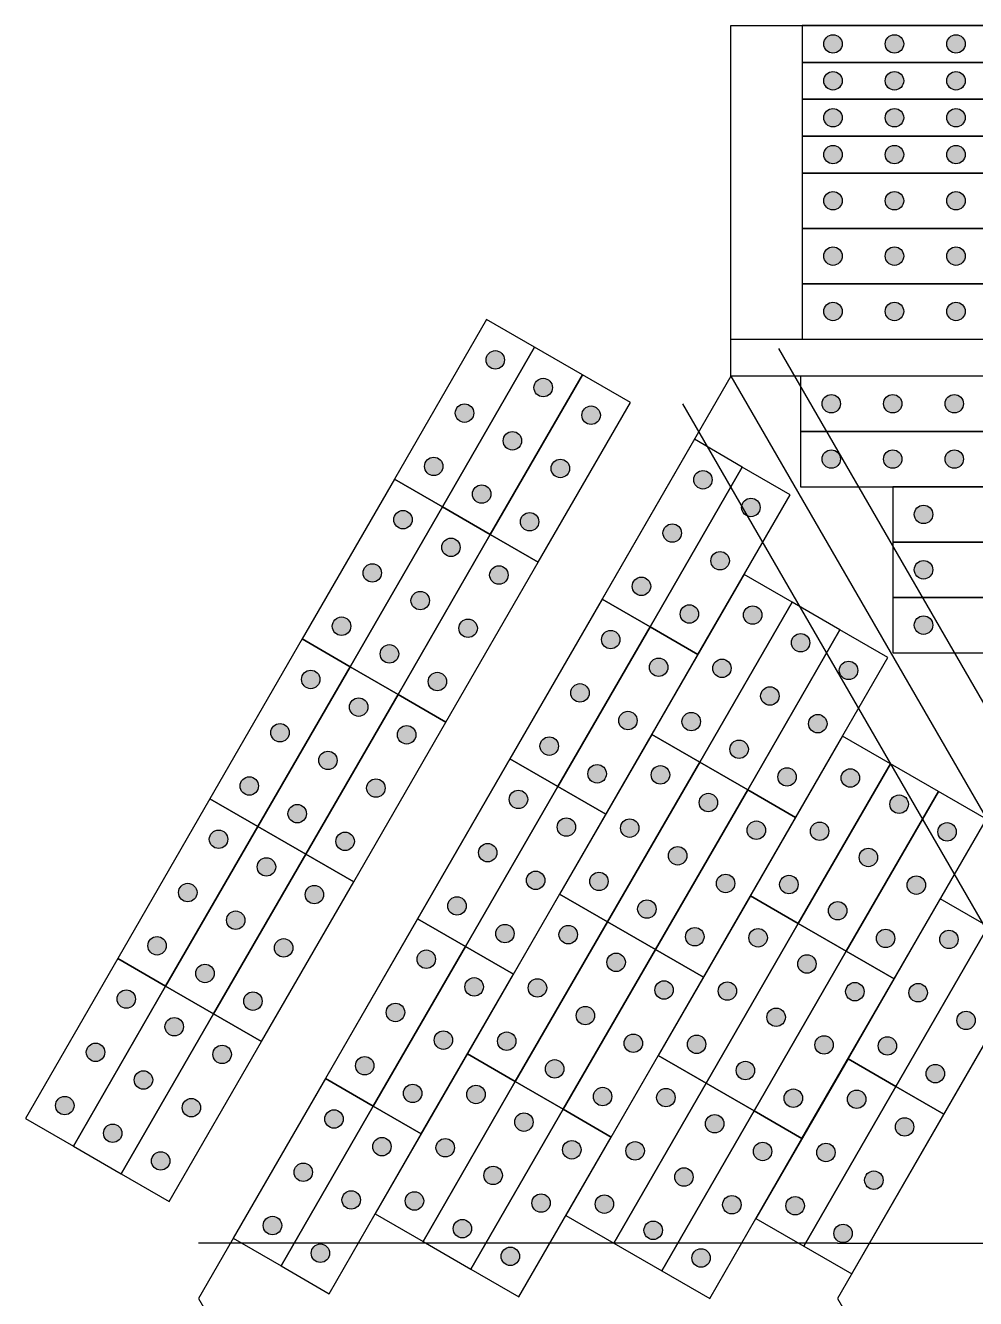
# Model space of a CAD drawing. Header units: millimetres. Extents: x 1388 to 8110, y -1425 to 5021.
# Drawn here: x 2381.3 to 2638.8, y -620.1 to -275.2 of the extents above; entities that cross this region are included whole.
import ezdxf

# ---------------------------------------------------------------- set-up
doc = ezdxf.new("R2010")
doc.units = ezdxf.units.MM

msp = doc.modelspace()

# ---------------------------------------------------------------- hatches: boundary and pattern name
at = {"true_color": 0xf1eb1f}
h = msp.add_hatch(color=2, dxfattribs=at)
h.dxf.hatch_style = 1
h.paths.add_polyline_path([(2597.65, -280.169, 1), (2602.65, -280.169, 1)])
h = msp.add_hatch(color=2, dxfattribs=at)
h.dxf.hatch_style = 1
h.paths.add_polyline_path([(2614.316, -280.169, 1), (2619.316, -280.169, 1)])
h = msp.add_hatch(color=2, dxfattribs=at)
h.dxf.hatch_style = 1
h.paths.add_polyline_path([(2630.983, -280.169, 1), (2635.983, -280.169, 1)])
h = msp.add_hatch(color=2, dxfattribs=at)
h.dxf.hatch_style = 1
h.paths.add_polyline_path([(2597.65, -290.169, 1), (2602.65, -290.169, 1)])
h = msp.add_hatch(color=2, dxfattribs=at)
h.dxf.hatch_style = 1
h.paths.add_polyline_path([(2614.316, -290.169, 1), (2619.316, -290.169, 1)])
h = msp.add_hatch(color=2, dxfattribs=at)
h.dxf.hatch_style = 1
h.paths.add_polyline_path([(2630.983, -290.169, 1), (2635.983, -290.169, 1)])
h = msp.add_hatch(color=2, dxfattribs=at)
h.dxf.hatch_style = 1
h.paths.add_polyline_path([(2597.65, -300.169, 1), (2602.65, -300.169, 1)])
h = msp.add_hatch(color=2, dxfattribs=at)
h.dxf.hatch_style = 1
h.paths.add_polyline_path([(2614.316, -300.169, 1), (2619.316, -300.169, 1)])
h = msp.add_hatch(color=2, dxfattribs=at)
h.dxf.hatch_style = 1
h.paths.add_polyline_path([(2630.983, -300.169, 1), (2635.983, -300.169, 1)])
h = msp.add_hatch(color=2, dxfattribs=at)
h.dxf.hatch_style = 1
h.paths.add_polyline_path([(2597.65, -310.169, 1), (2602.65, -310.169, 1)])
h = msp.add_hatch(color=2, dxfattribs=at)
h.dxf.hatch_style = 1
h.paths.add_polyline_path([(2614.316, -310.169, 1), (2619.316, -310.169, 1)])
h = msp.add_hatch(color=2, dxfattribs=at)
h.dxf.hatch_style = 1
h.paths.add_polyline_path([(2630.983, -310.169, 1), (2635.983, -310.169, 1)])
h = msp.add_hatch(color=2, dxfattribs=at)
h.dxf.hatch_style = 1
h.paths.add_polyline_path([(2597.65, -322.669, 1), (2602.65, -322.669, 1)])
h = msp.add_hatch(color=2, dxfattribs=at)
h.dxf.hatch_style = 1
h.paths.add_polyline_path([(2614.316, -322.669, 1), (2619.316, -322.669, 1)])
h = msp.add_hatch(color=2, dxfattribs=at)
h.dxf.hatch_style = 1
h.paths.add_polyline_path([(2630.983, -322.669, 1), (2635.983, -322.669, 1)])
h = msp.add_hatch(color=2, dxfattribs=at)
h.dxf.hatch_style = 1
h.paths.add_polyline_path([(2597.65, -337.669, 1), (2602.65, -337.669, 1)])
h = msp.add_hatch(color=2, dxfattribs=at)
h.dxf.hatch_style = 1
h.paths.add_polyline_path([(2614.316, -337.669, 1), (2619.316, -337.669, 1)])
h = msp.add_hatch(color=2, dxfattribs=at)
h.dxf.hatch_style = 1
h.paths.add_polyline_path([(2630.983, -337.669, 1), (2635.983, -337.669, 1)])
h = msp.add_hatch(color=2, dxfattribs=at)
h.dxf.hatch_style = 1
h.paths.add_polyline_path([(2597.65, -352.669, 1), (2602.65, -352.669, 1)])
h = msp.add_hatch(color=2, dxfattribs=at)
h.dxf.hatch_style = 1
h.paths.add_polyline_path([(2614.316, -352.669, 1), (2619.316, -352.669, 1)])
h = msp.add_hatch(color=2, dxfattribs=at)
h.dxf.hatch_style = 1
h.paths.add_polyline_path([(2630.983, -352.669, 1), (2635.983, -352.669, 1)])
h = msp.add_hatch(color=2, dxfattribs=at)
h.dxf.hatch_style = 1
h.paths.add_polyline_path([(2511.114, -365.786, 1), (2506.114, -365.786, 1)])
h = msp.add_hatch(color=2, dxfattribs=at)
h.dxf.hatch_style = 1
h.paths.add_polyline_path([(2524.104, -373.286, 1), (2519.104, -373.286, 1)])
h = msp.add_hatch(color=2, dxfattribs=at)
h.dxf.hatch_style = 1
h.paths.add_polyline_path([(2602.184, -377.669, 1), (2597.184, -377.669, 1)])
h = msp.add_hatch(color=2, dxfattribs=at)
h.dxf.hatch_style = 1
h.paths.add_polyline_path([(2618.85, -377.669, 1), (2613.85, -377.669, 1)])
h = msp.add_hatch(color=2, dxfattribs=at)
h.dxf.hatch_style = 1
h.paths.add_polyline_path([(2635.517, -377.669, 1), (2630.517, -377.669, 1)])
h = msp.add_hatch(color=2, dxfattribs=at)
h.dxf.hatch_style = 1
h.paths.add_polyline_path([(2502.78, -380.22, 1), (2497.78, -380.22, 1)])
h = msp.add_hatch(color=2, dxfattribs=at)
h.dxf.hatch_style = 1
h.paths.add_polyline_path([(2537.095, -380.786, 1), (2532.095, -380.786, 1)])
h = msp.add_hatch(color=2, dxfattribs=at)
h.dxf.hatch_style = 1
h.paths.add_polyline_path([(2515.771, -387.72, 1), (2510.771, -387.72, 1)])
h = msp.add_hatch(color=2, dxfattribs=at)
h.dxf.hatch_style = 1
h.paths.add_polyline_path([(2494.447, -394.654, 1), (2489.447, -394.654, 1)])
h = msp.add_hatch(color=2, dxfattribs=at)
h.dxf.hatch_style = 1
h.paths.add_polyline_path([(2528.761, -395.22, 1), (2523.761, -395.22, 1)])
h = msp.add_hatch(color=2, dxfattribs=at)
h.dxf.hatch_style = 1
h.paths.add_polyline_path([(2602.184, -392.669, 1), (2597.184, -392.669, 1)])
h = msp.add_hatch(color=2, dxfattribs=at)
h.dxf.hatch_style = 1
h.paths.add_polyline_path([(2618.85, -392.669, 1), (2613.85, -392.669, 1)])
h = msp.add_hatch(color=2, dxfattribs=at)
h.dxf.hatch_style = 1
h.paths.add_polyline_path([(2635.517, -392.669, 1), (2630.517, -392.669, 1)])
h = msp.add_hatch(color=2, dxfattribs=at)
h.dxf.hatch_style = 1
h.paths.add_polyline_path([(2567.405, -398.286, 1), (2562.405, -398.286, 1)])
h = msp.add_hatch(color=2, dxfattribs=at)
h.dxf.hatch_style = 1
h.paths.add_polyline_path([(2507.437, -402.154, 1), (2502.437, -402.154, 1)])
h = msp.add_hatch(color=2, dxfattribs=at)
h.dxf.hatch_style = 1
h.paths.add_polyline_path([(2580.396, -405.786, 1), (2575.396, -405.786, 1)])
h = msp.add_hatch(color=2, dxfattribs=at)
h.dxf.hatch_style = 1
h.paths.add_polyline_path([(2486.114, -409.088, 1), (2481.114, -409.088, 1)])
h = msp.add_hatch(color=2, dxfattribs=at)
h.dxf.hatch_style = 1
h.paths.add_polyline_path([(2627.184, -407.669, 1), (2622.184, -407.669, 1)])
h = msp.add_hatch(color=2, dxfattribs=at)
h.dxf.hatch_style = 1
h.paths.add_polyline_path([(2520.428, -409.654, 1), (2515.428, -409.654, 1)])
h = msp.add_hatch(color=2, dxfattribs=at)
h.dxf.hatch_style = 1
h.paths.add_polyline_path([(2559.072, -412.72, 1), (2554.072, -412.72, 1)])
h = msp.add_hatch(color=2, dxfattribs=at)
h.dxf.hatch_style = 1
h.paths.add_polyline_path([(2499.104, -416.588, 1), (2494.104, -416.588, 1)])
h = msp.add_hatch(color=2, dxfattribs=at)
h.dxf.hatch_style = 1
h.paths.add_polyline_path([(2572.062, -420.22, 1), (2567.062, -420.22, 1)])
h = msp.add_hatch(color=2, dxfattribs=at)
h.dxf.hatch_style = 1
h.paths.add_polyline_path([(2627.184, -422.669, 1), (2622.184, -422.669, 1)])
h = msp.add_hatch(color=2, dxfattribs=at)
h.dxf.hatch_style = 1
h.paths.add_polyline_path([(2477.78, -423.521, 1), (2472.78, -423.521, 1)])
h = msp.add_hatch(color=2, dxfattribs=at)
h.dxf.hatch_style = 1
h.paths.add_polyline_path([(2512.095, -424.088, 1), (2507.095, -424.088, 1)])
h = msp.add_hatch(color=2, dxfattribs=at)
h.dxf.hatch_style = 1
h.paths.add_polyline_path([(2550.739, -427.154, 1), (2545.739, -427.154, 1)])
h = msp.add_hatch(color=2, dxfattribs=at)
h.dxf.hatch_style = 1
h.paths.add_polyline_path([(2490.771, -431.021, 1), (2485.771, -431.021, 1)])
h = msp.add_hatch(color=2, dxfattribs=at)
h.dxf.hatch_style = 1
h.paths.add_polyline_path([(2563.729, -434.654, 1), (2558.729, -434.654, 1)])
h = msp.add_hatch(color=2, dxfattribs=at)
h.dxf.hatch_style = 1
h.paths.add_polyline_path([(2580.886, -434.937, 1), (2575.886, -434.937, 1)])
h = msp.add_hatch(color=2, dxfattribs=at)
h.dxf.hatch_style = 1
h.paths.add_polyline_path([(2469.447, -437.955, 1), (2464.447, -437.955, 1)])
h = msp.add_hatch(color=2, dxfattribs=at)
h.dxf.hatch_style = 1
h.paths.add_polyline_path([(2503.761, -438.521, 1), (2498.761, -438.521, 1)])
h = msp.add_hatch(color=2, dxfattribs=at)
h.dxf.hatch_style = 1
h.paths.add_polyline_path([(2627.184, -437.669, 1), (2622.184, -437.669, 1)])
h = msp.add_hatch(color=2, dxfattribs=at)
h.dxf.hatch_style = 1
h.paths.add_polyline_path([(2542.405, -441.588, 1), (2537.405, -441.588, 1)])
h = msp.add_hatch(color=2, dxfattribs=at)
h.dxf.hatch_style = 1
h.paths.add_polyline_path([(2593.877, -442.437, 1), (2588.877, -442.437, 1)])
h = msp.add_hatch(color=2, dxfattribs=at)
h.dxf.hatch_style = 1
h.paths.add_polyline_path([(2482.437, -445.455, 1), (2477.437, -445.455, 1)])
h = msp.add_hatch(color=2, dxfattribs=at)
h.dxf.hatch_style = 1
h.paths.add_polyline_path([(2555.396, -449.088, 1), (2550.396, -449.088, 1)])
h = msp.add_hatch(color=2, dxfattribs=at)
h.dxf.hatch_style = 1
h.paths.add_polyline_path([(2572.553, -449.371, 1), (2567.553, -449.371, 1)])
h = msp.add_hatch(color=2, dxfattribs=at)
h.dxf.hatch_style = 1
h.paths.add_polyline_path([(2606.867, -449.937, 1), (2601.867, -449.937, 1)])
h = msp.add_hatch(color=2, dxfattribs=at)
h.dxf.hatch_style = 1
h.paths.add_polyline_path([(2461.114, -452.389, 1), (2456.114, -452.389, 1)])
h = msp.add_hatch(color=2, dxfattribs=at)
h.dxf.hatch_style = 1
h.paths.add_polyline_path([(2495.428, -452.955, 1), (2490.428, -452.955, 1)])
h = msp.add_hatch(color=2, dxfattribs=at)
h.dxf.hatch_style = 1
h.paths.add_polyline_path([(2534.072, -456.021, 1), (2529.072, -456.021, 1)])
h = msp.add_hatch(color=2, dxfattribs=at)
h.dxf.hatch_style = 1
h.paths.add_polyline_path([(2585.543, -456.871, 1), (2580.543, -456.871, 1)])
h = msp.add_hatch(color=2, dxfattribs=at)
h.dxf.hatch_style = 1
h.paths.add_polyline_path([(2474.104, -459.889, 1), (2469.104, -459.889, 1)])
h = msp.add_hatch(color=2, dxfattribs=at)
h.dxf.hatch_style = 1
h.paths.add_polyline_path([(2547.062, -463.521, 1), (2542.062, -463.521, 1)])
h = msp.add_hatch(color=2, dxfattribs=at)
h.dxf.hatch_style = 1
h.paths.add_polyline_path([(2564.22, -463.804, 1), (2559.22, -463.804, 1)])
h = msp.add_hatch(color=2, dxfattribs=at)
h.dxf.hatch_style = 1
h.paths.add_polyline_path([(2598.534, -464.371, 1), (2593.534, -464.371, 1)])
h = msp.add_hatch(color=2, dxfattribs=at)
h.dxf.hatch_style = 1
h.paths.add_polyline_path([(2452.78, -466.823, 1), (2447.78, -466.823, 1)])
h = msp.add_hatch(color=2, dxfattribs=at)
h.dxf.hatch_style = 1
h.paths.add_polyline_path([(2487.095, -467.389, 1), (2482.095, -467.389, 1)])
h = msp.add_hatch(color=2, dxfattribs=at)
h.dxf.hatch_style = 1
h.paths.add_polyline_path([(2525.739, -470.455, 1), (2520.739, -470.455, 1)])
h = msp.add_hatch(color=2, dxfattribs=at)
h.dxf.hatch_style = 1
h.paths.add_polyline_path([(2577.21, -471.304, 1), (2572.21, -471.304, 1)])
h = msp.add_hatch(color=2, dxfattribs=at)
h.dxf.hatch_style = 1
h.paths.add_polyline_path([(2465.771, -474.323, 1), (2460.771, -474.323, 1)])
h = msp.add_hatch(color=2, dxfattribs=at)
h.dxf.hatch_style = 1
h.paths.add_polyline_path([(2538.729, -477.955, 1), (2533.729, -477.955, 1)])
h = msp.add_hatch(color=2, dxfattribs=at)
h.dxf.hatch_style = 1
h.paths.add_polyline_path([(2555.886, -478.238, 1), (2550.886, -478.238, 1)])
h = msp.add_hatch(color=2, dxfattribs=at)
h.dxf.hatch_style = 1
h.paths.add_polyline_path([(2444.447, -481.256, 1), (2439.447, -481.256, 1)])
h = msp.add_hatch(color=2, dxfattribs=at)
h.dxf.hatch_style = 1
h.paths.add_polyline_path([(2478.761, -481.823, 1), (2473.761, -481.823, 1)])
h = msp.add_hatch(color=2, dxfattribs=at)
h.dxf.hatch_style = 1
h.paths.add_polyline_path([(2590.2, -478.804, 1), (2585.2, -478.804, 1)])
h = msp.add_hatch(color=2, dxfattribs=at)
h.dxf.hatch_style = 1
h.paths.add_polyline_path([(2607.357, -479.088, 1), (2602.357, -479.088, 1)])
h = msp.add_hatch(color=2, dxfattribs=at)
h.dxf.hatch_style = 1
h.paths.add_polyline_path([(2517.405, -484.889, 1), (2512.405, -484.889, 1)])
h = msp.add_hatch(color=2, dxfattribs=at)
h.dxf.hatch_style = 1
h.paths.add_polyline_path([(2457.437, -488.756, 1), (2452.437, -488.756, 1)])
h = msp.add_hatch(color=2, dxfattribs=at)
h.dxf.hatch_style = 1
h.paths.add_polyline_path([(2568.877, -485.738, 1), (2563.877, -485.738, 1)])
h = msp.add_hatch(color=2, dxfattribs=at)
h.dxf.hatch_style = 1
h.paths.add_polyline_path([(2620.581, -486.184, 1), (2615.581, -486.184, 1)])
h = msp.add_hatch(color=2, dxfattribs=at)
h.dxf.hatch_style = 1
h.paths.add_polyline_path([(2436.114, -495.69, 1), (2431.114, -495.69, 1)])
h = msp.add_hatch(color=2, dxfattribs=at)
h.dxf.hatch_style = 1
h.paths.add_polyline_path([(2530.396, -492.389, 1), (2525.396, -492.389, 1)])
h = msp.add_hatch(color=2, dxfattribs=at)
h.dxf.hatch_style = 1
h.paths.add_polyline_path([(2547.553, -492.672, 1), (2542.553, -492.672, 1)])
h = msp.add_hatch(color=2, dxfattribs=at)
h.dxf.hatch_style = 1
h.paths.add_polyline_path([(2581.867, -493.238, 1), (2576.867, -493.238, 1)])
h = msp.add_hatch(color=2, dxfattribs=at)
h.dxf.hatch_style = 1
h.paths.add_polyline_path([(2599.024, -493.521, 1), (2594.024, -493.521, 1)])
h = msp.add_hatch(color=2, dxfattribs=at)
h.dxf.hatch_style = 1
h.paths.add_polyline_path([(2633.571, -493.684, 1), (2628.571, -493.684, 1)])
h = msp.add_hatch(color=2, dxfattribs=at)
h.dxf.hatch_style = 1
h.paths.add_polyline_path([(2470.428, -496.256, 1), (2465.428, -496.256, 1)])
h = msp.add_hatch(color=2, dxfattribs=at)
h.dxf.hatch_style = 1
h.paths.add_polyline_path([(2509.072, -499.323, 1), (2504.072, -499.323, 1)])
h = msp.add_hatch(color=2, dxfattribs=at)
h.dxf.hatch_style = 1
h.paths.add_polyline_path([(2560.543, -500.172, 1), (2555.543, -500.172, 1)])
h = msp.add_hatch(color=2, dxfattribs=at)
h.dxf.hatch_style = 1
h.paths.add_polyline_path([(2612.247, -500.618, 1), (2607.247, -500.618, 1)])
h = msp.add_hatch(color=2, dxfattribs=at)
h.dxf.hatch_style = 1
h.paths.add_polyline_path([(2449.104, -503.19, 1), (2444.104, -503.19, 1)])
h = msp.add_hatch(color=2, dxfattribs=at)
h.dxf.hatch_style = 1
h.paths.add_polyline_path([(2522.062, -506.823, 1), (2517.062, -506.823, 1)])
h = msp.add_hatch(color=2, dxfattribs=at)
h.dxf.hatch_style = 1
h.paths.add_polyline_path([(2539.22, -507.106, 1), (2534.22, -507.106, 1)])
h = msp.add_hatch(color=2, dxfattribs=at)
h.dxf.hatch_style = 1
h.paths.add_polyline_path([(2573.534, -507.672, 1), (2568.534, -507.672, 1)])
h = msp.add_hatch(color=2, dxfattribs=at)
h.dxf.hatch_style = 1
h.paths.add_polyline_path([(2590.691, -507.955, 1), (2585.691, -507.955, 1)])
h = msp.add_hatch(color=2, dxfattribs=at)
h.dxf.hatch_style = 1
h.paths.add_polyline_path([(2625.238, -508.118, 1), (2620.238, -508.118, 1)])
h = msp.add_hatch(color=2, dxfattribs=at)
h.dxf.hatch_style = 1
h.paths.add_polyline_path([(2427.78, -510.124, 1), (2422.78, -510.124, 1)])
h = msp.add_hatch(color=2, dxfattribs=at)
h.dxf.hatch_style = 1
h.paths.add_polyline_path([(2462.095, -510.69, 1), (2457.095, -510.69, 1)])
h = msp.add_hatch(color=2, dxfattribs=at)
h.dxf.hatch_style = 1
h.paths.add_polyline_path([(2500.739, -513.756, 1), (2495.739, -513.756, 1)])
h = msp.add_hatch(color=2, dxfattribs=at)
h.dxf.hatch_style = 1
h.paths.add_polyline_path([(2552.21, -514.606, 1), (2547.21, -514.606, 1)])
h = msp.add_hatch(color=2, dxfattribs=at)
h.dxf.hatch_style = 1
h.paths.add_polyline_path([(2603.914, -515.051, 1), (2598.914, -515.051, 1)])
h = msp.add_hatch(color=2, dxfattribs=at)
h.dxf.hatch_style = 1
h.paths.add_polyline_path([(2440.771, -517.624, 1), (2435.771, -517.624, 1)])
h = msp.add_hatch(color=2, dxfattribs=at)
h.dxf.hatch_style = 1
h.paths.add_polyline_path([(2513.729, -521.256, 1), (2508.729, -521.256, 1)])
h = msp.add_hatch(color=2, dxfattribs=at)
h.dxf.hatch_style = 1
h.paths.add_polyline_path([(2530.886, -521.539, 1), (2525.886, -521.539, 1)])
h = msp.add_hatch(color=2, dxfattribs=at)
h.dxf.hatch_style = 1
h.paths.add_polyline_path([(2565.2, -522.106, 1), (2560.2, -522.106, 1)])
h = msp.add_hatch(color=2, dxfattribs=at)
h.dxf.hatch_style = 1
h.paths.add_polyline_path([(2582.357, -522.389, 1), (2577.357, -522.389, 1)])
h = msp.add_hatch(color=2, dxfattribs=at)
h.dxf.hatch_style = 1
h.paths.add_polyline_path([(2616.904, -522.551, 1), (2611.904, -522.551, 1)])
h = msp.add_hatch(color=2, dxfattribs=at)
h.dxf.hatch_style = 1
h.paths.add_polyline_path([(2634.061, -522.835, 1), (2629.061, -522.835, 1)])
h = msp.add_hatch(color=2, dxfattribs=at)
h.dxf.hatch_style = 1
h.paths.add_polyline_path([(2419.447, -524.558, 1), (2414.447, -524.558, 1)])
h = msp.add_hatch(color=2, dxfattribs=at)
h.dxf.hatch_style = 1
h.paths.add_polyline_path([(2453.761, -525.124, 1), (2448.761, -525.124, 1)])
h = msp.add_hatch(color=2, dxfattribs=at)
h.dxf.hatch_style = 1
h.paths.add_polyline_path([(2492.405, -528.19, 1), (2487.405, -528.19, 1)])
h = msp.add_hatch(color=2, dxfattribs=at)
h.dxf.hatch_style = 1
h.paths.add_polyline_path([(2543.877, -529.039, 1), (2538.877, -529.039, 1)])
h = msp.add_hatch(color=2, dxfattribs=at)
h.dxf.hatch_style = 1
h.paths.add_polyline_path([(2595.581, -529.485, 1), (2590.581, -529.485, 1)])
h = msp.add_hatch(color=2, dxfattribs=at)
h.dxf.hatch_style = 1
h.paths.add_polyline_path([(2432.437, -532.058, 1), (2427.437, -532.058, 1)])
h = msp.add_hatch(color=2, dxfattribs=at)
h.dxf.hatch_style = 1
h.paths.add_polyline_path([(2505.396, -535.69, 1), (2500.396, -535.69, 1)])
h = msp.add_hatch(color=2, dxfattribs=at)
h.dxf.hatch_style = 1
h.paths.add_polyline_path([(2522.553, -535.973, 1), (2517.553, -535.973, 1)])
h = msp.add_hatch(color=2, dxfattribs=at)
h.dxf.hatch_style = 1
h.paths.add_polyline_path([(2556.867, -536.539, 1), (2551.867, -536.539, 1)])
h = msp.add_hatch(color=2, dxfattribs=at)
h.dxf.hatch_style = 1
h.paths.add_polyline_path([(2574.024, -536.823, 1), (2569.024, -536.823, 1)])
h = msp.add_hatch(color=2, dxfattribs=at)
h.dxf.hatch_style = 1
h.paths.add_polyline_path([(2608.571, -536.985, 1), (2603.571, -536.985, 1)])
h = msp.add_hatch(color=2, dxfattribs=at)
h.dxf.hatch_style = 1
h.paths.add_polyline_path([(2411.114, -538.991, 1), (2406.114, -538.991, 1)])
h = msp.add_hatch(color=2, dxfattribs=at)
h.dxf.hatch_style = 1
h.paths.add_polyline_path([(2445.428, -539.558, 1), (2440.428, -539.558, 1)])
h = msp.add_hatch(color=2, dxfattribs=at)
h.dxf.hatch_style = 1
h.paths.add_polyline_path([(2625.728, -537.268, 1), (2620.728, -537.268, 1)])
h = msp.add_hatch(color=2, dxfattribs=at)
h.dxf.hatch_style = 1
h.paths.add_polyline_path([(2484.072, -542.624, 1), (2479.072, -542.624, 1)])
h = msp.add_hatch(color=2, dxfattribs=at)
h.dxf.hatch_style = 1
h.paths.add_polyline_path([(2535.543, -543.473, 1), (2530.543, -543.473, 1)])
h = msp.add_hatch(color=2, dxfattribs=at)
h.dxf.hatch_style = 1
h.paths.add_polyline_path([(2587.247, -543.919, 1), (2582.247, -543.919, 1)])
h = msp.add_hatch(color=2, dxfattribs=at)
h.dxf.hatch_style = 1
h.paths.add_polyline_path([(2424.104, -546.491, 1), (2419.104, -546.491, 1)])
h = msp.add_hatch(color=2, dxfattribs=at)
h.dxf.hatch_style = 1
h.paths.add_polyline_path([(2638.719, -544.768, 1), (2633.719, -544.768, 1)])
h = msp.add_hatch(color=2, dxfattribs=at)
h.dxf.hatch_style = 1
h.paths.add_polyline_path([(2497.062, -550.124, 1), (2492.062, -550.124, 1)])
h = msp.add_hatch(color=2, dxfattribs=at)
h.dxf.hatch_style = 1
h.paths.add_polyline_path([(2514.22, -550.407, 1), (2509.22, -550.407, 1)])
h = msp.add_hatch(color=2, dxfattribs=at)
h.dxf.hatch_style = 1
h.paths.add_polyline_path([(2548.534, -550.973, 1), (2543.534, -550.973, 1)])
h = msp.add_hatch(color=2, dxfattribs=at)
h.dxf.hatch_style = 1
h.paths.add_polyline_path([(2402.78, -553.425, 1), (2397.78, -553.425, 1)])
h = msp.add_hatch(color=2, dxfattribs=at)
h.dxf.hatch_style = 1
h.paths.add_polyline_path([(2437.095, -553.991, 1), (2432.095, -553.991, 1)])
h = msp.add_hatch(color=2, dxfattribs=at)
h.dxf.hatch_style = 1
h.paths.add_polyline_path([(2565.691, -551.256, 1), (2560.691, -551.256, 1)])
h = msp.add_hatch(color=2, dxfattribs=at)
h.dxf.hatch_style = 1
h.paths.add_polyline_path([(2600.238, -551.419, 1), (2595.238, -551.419, 1)])
h = msp.add_hatch(color=2, dxfattribs=at)
h.dxf.hatch_style = 1
h.paths.add_polyline_path([(2617.395, -551.702, 1), (2612.395, -551.702, 1)])
h = msp.add_hatch(color=2, dxfattribs=at)
h.dxf.hatch_style = 1
h.paths.add_polyline_path([(2475.739, -557.058, 1), (2470.739, -557.058, 1)])
h = msp.add_hatch(color=2, dxfattribs=at)
h.dxf.hatch_style = 1
h.paths.add_polyline_path([(2527.21, -557.907, 1), (2522.21, -557.907, 1)])
h = msp.add_hatch(color=2, dxfattribs=at)
h.dxf.hatch_style = 1
h.paths.add_polyline_path([(2415.771, -560.925, 1), (2410.771, -560.925, 1)])
h = msp.add_hatch(color=2, dxfattribs=at)
h.dxf.hatch_style = 1
h.paths.add_polyline_path([(2578.914, -558.353, 1), (2573.914, -558.353, 1)])
h = msp.add_hatch(color=2, dxfattribs=at)
h.dxf.hatch_style = 1
h.paths.add_polyline_path([(2630.385, -559.202, 1), (2625.385, -559.202, 1)])
h = msp.add_hatch(color=2, dxfattribs=at)
h.dxf.hatch_style = 1
h.paths.add_polyline_path([(2488.729, -564.558, 1), (2483.729, -564.558, 1)])
h = msp.add_hatch(color=2, dxfattribs=at)
h.dxf.hatch_style = 1
h.paths.add_polyline_path([(2394.447, -567.859, 1), (2389.447, -567.859, 1)])
h = msp.add_hatch(color=2, dxfattribs=at)
h.dxf.hatch_style = 1
h.paths.add_polyline_path([(2505.886, -564.841, 1), (2500.886, -564.841, 1)])
h = msp.add_hatch(color=2, dxfattribs=at)
h.dxf.hatch_style = 1
h.paths.add_polyline_path([(2540.2, -565.407, 1), (2535.2, -565.407, 1)])
h = msp.add_hatch(color=2, dxfattribs=at)
h.dxf.hatch_style = 1
h.paths.add_polyline_path([(2557.357, -565.69, 1), (2552.357, -565.69, 1)])
h = msp.add_hatch(color=2, dxfattribs=at)
h.dxf.hatch_style = 1
h.paths.add_polyline_path([(2591.904, -565.853, 1), (2586.904, -565.853, 1)])
h = msp.add_hatch(color=2, dxfattribs=at)
h.dxf.hatch_style = 1
h.paths.add_polyline_path([(2609.061, -566.136, 1), (2604.061, -566.136, 1)])
h = msp.add_hatch(color=2, dxfattribs=at)
h.dxf.hatch_style = 1
h.paths.add_polyline_path([(2428.761, -568.425, 1), (2423.761, -568.425, 1)])
h = msp.add_hatch(color=2, dxfattribs=at)
h.dxf.hatch_style = 1
h.paths.add_polyline_path([(2467.405, -571.491, 1), (2462.405, -571.491, 1)])
h = msp.add_hatch(color=2, dxfattribs=at)
h.dxf.hatch_style = 1
h.paths.add_polyline_path([(2518.877, -572.341, 1), (2513.877, -572.341, 1)])
h = msp.add_hatch(color=2, dxfattribs=at)
h.dxf.hatch_style = 1
h.paths.add_polyline_path([(2570.581, -572.787, 1), (2565.581, -572.787, 1)])
h = msp.add_hatch(color=2, dxfattribs=at)
h.dxf.hatch_style = 1
h.paths.add_polyline_path([(2622.052, -573.636, 1), (2617.052, -573.636, 1)])
h = msp.add_hatch(color=2, dxfattribs=at)
h.dxf.hatch_style = 1
h.paths.add_polyline_path([(2407.437, -575.359, 1), (2402.437, -575.359, 1)])
h = msp.add_hatch(color=2, dxfattribs=at)
h.dxf.hatch_style = 1
h.paths.add_polyline_path([(2480.396, -578.991, 1), (2475.396, -578.991, 1)])
h = msp.add_hatch(color=2, dxfattribs=at)
h.dxf.hatch_style = 1
h.paths.add_polyline_path([(2497.553, -579.274, 1), (2492.553, -579.274, 1)])
h = msp.add_hatch(color=2, dxfattribs=at)
h.dxf.hatch_style = 1
h.paths.add_polyline_path([(2531.867, -579.841, 1), (2526.867, -579.841, 1)])
h = msp.add_hatch(color=2, dxfattribs=at)
h.dxf.hatch_style = 1
h.paths.add_polyline_path([(2549.024, -580.124, 1), (2544.024, -580.124, 1)])
h = msp.add_hatch(color=2, dxfattribs=at)
h.dxf.hatch_style = 1
h.paths.add_polyline_path([(2583.571, -580.287, 1), (2578.571, -580.287, 1)])
h = msp.add_hatch(color=2, dxfattribs=at)
h.dxf.hatch_style = 1
h.paths.add_polyline_path([(2600.728, -580.57, 1), (2595.728, -580.57, 1)])
h = msp.add_hatch(color=2, dxfattribs=at)
h.dxf.hatch_style = 1
h.paths.add_polyline_path([(2420.428, -582.859, 1), (2415.428, -582.859, 1)])
h = msp.add_hatch(color=2, dxfattribs=at)
h.dxf.hatch_style = 1
h.paths.add_polyline_path([(2459.072, -585.925, 1), (2454.072, -585.925, 1)])
h = msp.add_hatch(color=2, dxfattribs=at)
h.dxf.hatch_style = 1
h.paths.add_polyline_path([(2510.543, -586.774, 1), (2505.543, -586.774, 1)])
h = msp.add_hatch(color=2, dxfattribs=at)
h.dxf.hatch_style = 1
h.paths.add_polyline_path([(2562.247, -587.22, 1), (2557.247, -587.22, 1)])
h = msp.add_hatch(color=2, dxfattribs=at)
h.dxf.hatch_style = 1
h.paths.add_polyline_path([(2613.719, -588.07, 1), (2608.719, -588.07, 1)])
h = msp.add_hatch(color=2, dxfattribs=at)
h.dxf.hatch_style = 1
h.paths.add_polyline_path([(2472.062, -593.425, 1), (2467.062, -593.425, 1)])
h = msp.add_hatch(color=2, dxfattribs=at)
h.dxf.hatch_style = 1
h.paths.add_polyline_path([(2489.22, -593.708, 1), (2484.22, -593.708, 1)])
h = msp.add_hatch(color=2, dxfattribs=at)
h.dxf.hatch_style = 1
h.paths.add_polyline_path([(2523.534, -594.274, 1), (2518.534, -594.274, 1)])
h = msp.add_hatch(color=2, dxfattribs=at)
h.dxf.hatch_style = 1
h.paths.add_polyline_path([(2540.691, -594.558, 1), (2535.691, -594.558, 1)])
h = msp.add_hatch(color=2, dxfattribs=at)
h.dxf.hatch_style = 1
h.paths.add_polyline_path([(2575.238, -594.72, 1), (2570.238, -594.72, 1)])
h = msp.add_hatch(color=2, dxfattribs=at)
h.dxf.hatch_style = 1
h.paths.add_polyline_path([(2592.395, -595.003, 1), (2587.395, -595.003, 1)])
h = msp.add_hatch(color=2, dxfattribs=at)
h.dxf.hatch_style = 1
h.paths.add_polyline_path([(2450.739, -600.359, 1), (2445.739, -600.359, 1)])
h = msp.add_hatch(color=2, dxfattribs=at)
h.dxf.hatch_style = 1
h.paths.add_polyline_path([(2502.21, -601.208, 1), (2497.21, -601.208, 1)])
h = msp.add_hatch(color=2, dxfattribs=at)
h.dxf.hatch_style = 1
h.paths.add_polyline_path([(2553.914, -601.654, 1), (2548.914, -601.654, 1)])
h = msp.add_hatch(color=2, dxfattribs=at)
h.dxf.hatch_style = 1
h.paths.add_polyline_path([(2605.385, -602.503, 1), (2600.385, -602.503, 1)])
h = msp.add_hatch(color=2, dxfattribs=at)
h.dxf.hatch_style = 1
h.paths.add_polyline_path([(2463.729, -607.859, 1), (2458.729, -607.859, 1)])
h = msp.add_hatch(color=2, dxfattribs=at)
h.dxf.hatch_style = 1
h.paths.add_polyline_path([(2515.2, -608.708, 1), (2510.2, -608.708, 1)])
h = msp.add_hatch(color=2, dxfattribs=at)
h.dxf.hatch_style = 1
h.paths.add_polyline_path([(2566.904, -609.154, 1), (2561.904, -609.154, 1)])

# ---------------------------------------------------------------- linework, layer by layer
for p, q in [((2572.479, -370.169), (2572.479, -275.169)), ((2572.479, -275.169), (2861.154, -275.169)), ((2572.479, -360.169), (2861.154, -360.169)), ((2672.072, -512.669), (2585.469, -362.669)), ((2572.479, -370.169), (2659.081, -520.169)), ((2646.091, -527.669), (2559.488, -377.669)), ((2601.346, -605.169), (2428.141, -605.169)), ((2601.346, -605.169), (2832.286, -605.169))]:
    msp.add_line(p, q)
for points in [[(2591.816, -285.169), (2641.816, -285.169), (2641.816, -275.169), (2591.816, -275.169)], [(2591.816, -295.169), (2641.816, -295.169), (2641.816, -285.169), (2591.816, -285.169)], [(2591.816, -305.169), (2641.816, -305.169), (2641.816, -295.169), (2591.816, -295.169)], [(2591.816, -315.169), (2641.816, -315.169), (2641.816, -305.169), (2591.816, -305.169)], [(2641.816, -315.169), (2591.816, -315.169), (2591.816, -330.169), (2641.816, -330.169)], [(2641.816, -330.169), (2591.816, -330.169), (2591.816, -345.169), (2641.816, -345.169)], [(2641.816, -345.169), (2591.816, -345.169), (2591.816, -360.169), (2641.816, -360.169)], [(2506.285, -354.819), (2481.285, -398.121), (2494.276, -405.621), (2519.276, -362.319)], [(2519.276, -362.319), (2494.276, -405.621), (2507.266, -413.121), (2532.266, -369.819)], [(2572.479, -370.169), (2428.141, -620.169), (2572.479, -870.169), (2861.154, -870.169), (3005.491, -620.169), (2861.154, -370.169)], [(2532.266, -369.819), (2507.266, -413.121), (2520.256, -420.621), (2545.256, -377.319)], [(2641.35, -370.169), (2591.35, -370.169), (2591.35, -385.169), (2641.35, -385.169)], [(2641.35, -385.169), (2591.35, -385.169), (2591.35, -400.169), (2641.35, -400.169)], [(2562.577, -387.319), (2537.577, -430.621), (2550.567, -438.121), (2575.567, -394.819)], [(2575.567, -394.819), (2550.567, -438.121), (2563.558, -445.621), (2588.558, -402.319)], [(2481.285, -398.121), (2456.285, -441.422), (2469.276, -448.922), (2494.276, -405.621)], [(2666.35, -400.169), (2616.35, -400.169), (2616.35, -415.169), (2666.35, -415.169)], [(2494.276, -405.621), (2469.276, -448.922), (2482.266, -456.422), (2507.266, -413.121)], [(2507.266, -413.121), (2482.266, -456.422), (2495.256, -463.922), (2520.256, -420.621)], [(2666.35, -415.169), (2616.35, -415.169), (2616.35, -430.169), (2666.35, -430.169)], [(2576.058, -423.97), (2551.058, -467.271), (2564.048, -474.771), (2589.048, -431.47)], [(2537.577, -430.621), (2512.577, -473.922), (2525.567, -481.422), (2550.567, -438.121)], [(2666.35, -430.169), (2616.35, -430.169), (2616.35, -445.169), (2666.35, -445.169)], [(2589.048, -431.47), (2564.048, -474.771), (2577.038, -482.271), (2602.038, -438.97)], [(2456.285, -441.422), (2431.285, -484.723), (2444.276, -492.223), (2469.276, -448.922)], [(2550.567, -438.121), (2525.567, -481.422), (2538.558, -488.922), (2563.558, -445.621)], [(2602.038, -438.97), (2577.038, -482.271), (2590.029, -489.771), (2615.029, -446.47)], [(2469.276, -448.922), (2444.276, -492.223), (2457.266, -499.723), (2482.266, -456.422)], [(2482.266, -456.422), (2457.266, -499.723), (2470.256, -507.223), (2495.256, -463.922)], [(2551.058, -467.271), (2526.058, -510.573), (2539.048, -518.073), (2564.048, -474.771)], [(2602.762, -467.717), (2577.762, -511.018), (2590.752, -518.518), (2615.752, -475.217)], [(2512.577, -473.922), (2487.577, -517.223), (2500.567, -524.723), (2525.567, -481.422)], [(2564.048, -474.771), (2539.048, -518.073), (2552.038, -525.573), (2577.038, -482.271)], [(2615.752, -475.217), (2590.752, -518.518), (2603.743, -526.018), (2628.743, -482.717)], [(2525.567, -481.422), (2500.567, -524.723), (2513.558, -532.223), (2538.558, -488.922)], [(2577.038, -482.271), (2552.038, -525.573), (2565.029, -533.073), (2590.029, -489.771)], [(2628.743, -482.717), (2603.743, -526.018), (2616.733, -533.518), (2641.733, -490.217)], [(2431.285, -484.723), (2406.285, -528.024), (2419.276, -535.524), (2444.276, -492.223)], [(2444.276, -492.223), (2419.276, -535.524), (2432.266, -543.024), (2457.266, -499.723)], [(2457.266, -499.723), (2432.266, -543.024), (2445.256, -550.524), (2470.256, -507.223)], [(2526.058, -510.573), (2501.058, -553.874), (2514.048, -561.374), (2539.048, -518.073)], [(2577.762, -511.018), (2552.762, -554.32), (2565.752, -561.82), (2590.752, -518.518)], [(2629.233, -511.868), (2604.233, -555.169), (2617.223, -562.669), (2642.223, -519.368)], [(2487.577, -517.223), (2462.577, -560.524), (2475.567, -568.024), (2500.567, -524.723)], [(2539.048, -518.073), (2514.048, -561.374), (2527.038, -568.874), (2552.038, -525.573)], [(2590.752, -518.518), (2565.752, -561.82), (2578.743, -569.32), (2603.743, -526.018)], [(2659.081, -520.169), (2601.346, -620.169), (2659.081, -720.169), (2774.551, -720.169), (2832.286, -620.169), (2774.551, -520.169)], [(2642.223, -519.368), (2617.223, -562.669), (2630.214, -570.169), (2655.214, -526.868)], [(2500.567, -524.723), (2475.567, -568.024), (2488.558, -575.524), (2513.558, -532.223)], [(2552.038, -525.573), (2527.038, -568.874), (2540.029, -576.374), (2565.029, -533.073)], [(2603.743, -526.018), (2578.743, -569.32), (2591.733, -576.82), (2616.733, -533.518)], [(2406.285, -528.024), (2381.285, -571.326), (2394.276, -578.826), (2419.276, -535.524)], [(2419.276, -535.524), (2394.276, -578.826), (2407.266, -586.326), (2432.266, -543.024)], [(2432.266, -543.024), (2407.266, -586.326), (2420.256, -593.826), (2445.256, -550.524)], [(2501.058, -553.874), (2476.058, -597.175), (2489.048, -604.675), (2514.048, -561.374)], [(2552.762, -554.32), (2527.762, -597.621), (2540.752, -605.121), (2565.752, -561.82)], [(2604.233, -555.169), (2579.233, -598.47), (2592.223, -605.97), (2617.223, -562.669)], [(2462.577, -560.524), (2437.577, -603.826), (2450.567, -611.326), (2475.567, -568.024)], [(2514.048, -561.374), (2489.048, -604.675), (2502.038, -612.175), (2527.038, -568.874)], [(2565.752, -561.82), (2540.752, -605.121), (2553.743, -612.621), (2578.743, -569.32)], [(2617.223, -562.669), (2592.223, -605.97), (2605.214, -613.47), (2630.214, -570.169)], [(2475.567, -568.024), (2450.567, -611.326), (2463.558, -618.826), (2488.558, -575.524)], [(2527.038, -568.874), (2502.038, -612.175), (2515.029, -619.675), (2540.029, -576.374)], [(2578.743, -569.32), (2553.743, -612.621), (2566.733, -620.121), (2591.733, -576.82)]]:
    msp.add_lwpolyline(points, close=True)
at = {"color": 2, "true_color": 0xf1eb1f}
for centre in [(2600.15, -280.169), (2616.816, -280.169), (2633.483, -280.169), (2600.15, -290.169), (2616.816, -290.169), (2633.483, -290.169), (2600.15, -300.169), (2616.816, -300.169), (2633.483, -300.169), (2600.15, -310.169), (2616.816, -310.169), (2633.483, -310.169), (2600.15, -322.669), (2616.816, -322.669), (2633.483, -322.669), (2600.15, -337.669), (2616.816, -337.669), (2633.483, -337.669), (2600.15, -352.669), (2616.816, -352.669), (2633.483, -352.669), (2508.614, -365.786), (2521.604, -373.286), (2599.684, -377.669), (2616.35, -377.669), (2633.017, -377.669), (2500.28, -380.22), (2534.595, -380.786), (2513.271, -387.72), (2491.947, -394.654), (2526.261, -395.22), (2599.684, -392.669), (2616.35, -392.669), (2633.017, -392.669), (2564.905, -398.286), (2504.937, -402.154), (2577.896, -405.786), (2483.614, -409.088), (2624.684, -407.669), (2517.928, -409.654), (2556.572, -412.72), (2496.604, -416.588), (2569.562, -420.22), (2624.684, -422.669), (2475.28, -423.521), (2509.595, -424.088), (2548.239, -427.154), (2488.271, -431.021), (2561.229, -434.654), (2578.386, -434.937), (2466.947, -437.955), (2501.261, -438.521), (2624.684, -437.669), (2539.905, -441.588), (2591.377, -442.437), (2479.937, -445.455), (2552.896, -449.088), (2570.053, -449.371), (2604.367, -449.937), (2458.614, -452.389), (2492.928, -452.955), (2531.572, -456.021), (2583.043, -456.871), (2471.604, -459.889), (2544.562, -463.521), (2561.72, -463.804), (2596.034, -464.371), (2450.28, -466.823), (2484.595, -467.389), (2523.239, -470.455), (2574.71, -471.304), (2463.271, -474.323), (2536.229, -477.955), (2553.386, -478.238), (2441.947, -481.256), (2476.261, -481.823), (2587.7, -478.804), (2604.857, -479.088), (2514.905, -484.889), (2454.937, -488.756), (2566.377, -485.738), (2618.081, -486.184), (2433.614, -495.69), (2527.896, -492.389), (2545.053, -492.672), (2579.367, -493.238), (2596.524, -493.521), (2631.071, -493.684), (2467.928, -496.256), (2506.572, -499.323), (2558.043, -500.172), (2609.747, -500.618), (2446.604, -503.19), (2519.562, -506.823), (2536.72, -507.106), (2571.034, -507.672), (2588.191, -507.955), (2622.738, -508.118), (2425.28, -510.124), (2459.595, -510.69), (2498.239, -513.756), (2549.71, -514.606), (2601.414, -515.051), (2438.271, -517.624), (2511.229, -521.256), (2528.386, -521.539), (2562.7, -522.106), (2579.857, -522.389), (2614.404, -522.551), (2631.561, -522.835), (2416.947, -524.558), (2451.261, -525.124), (2489.905, -528.19), (2541.377, -529.039), (2593.081, -529.485), (2429.937, -532.058), (2502.896, -535.69), (2520.053, -535.973), (2554.367, -536.539), (2571.524, -536.823), (2606.071, -536.985), (2408.614, -538.991), (2442.928, -539.558), (2623.228, -537.268), (2481.572, -542.624), (2533.043, -543.473), (2584.747, -543.919), (2421.604, -546.491), (2636.219, -544.768), (2494.562, -550.124), (2511.72, -550.407), (2546.034, -550.973), (2400.28, -553.425), (2434.595, -553.991), (2563.191, -551.256), (2597.738, -551.419), (2614.895, -551.702), (2473.239, -557.058), (2524.71, -557.907), (2413.271, -560.925), (2576.414, -558.353), (2627.885, -559.202), (2486.229, -564.558), (2391.947, -567.859), (2503.386, -564.841), (2537.7, -565.407), (2554.857, -565.69), (2589.404, -565.853), (2606.561, -566.136), (2426.261, -568.425), (2464.905, -571.491), (2516.377, -572.341), (2568.081, -572.787), (2619.552, -573.636), (2404.937, -575.359), (2477.896, -578.991), (2495.053, -579.274), (2529.367, -579.841), (2546.524, -580.124), (2581.071, -580.287), (2598.228, -580.57), (2417.928, -582.859), (2456.572, -585.925), (2508.043, -586.774), (2559.747, -587.22), (2611.219, -588.07), (2469.562, -593.425), (2486.72, -593.708), (2521.034, -594.274), (2538.191, -594.558), (2572.738, -594.72), (2589.895, -595.003), (2448.239, -600.359), (2499.71, -601.208), (2551.414, -601.654), (2602.885, -602.503), (2461.229, -607.859), (2512.7, -608.708), (2564.404, -609.154)]:
    msp.add_circle(centre, 2.5, dxfattribs=at)

doc.saveas('drawing.dxf')
